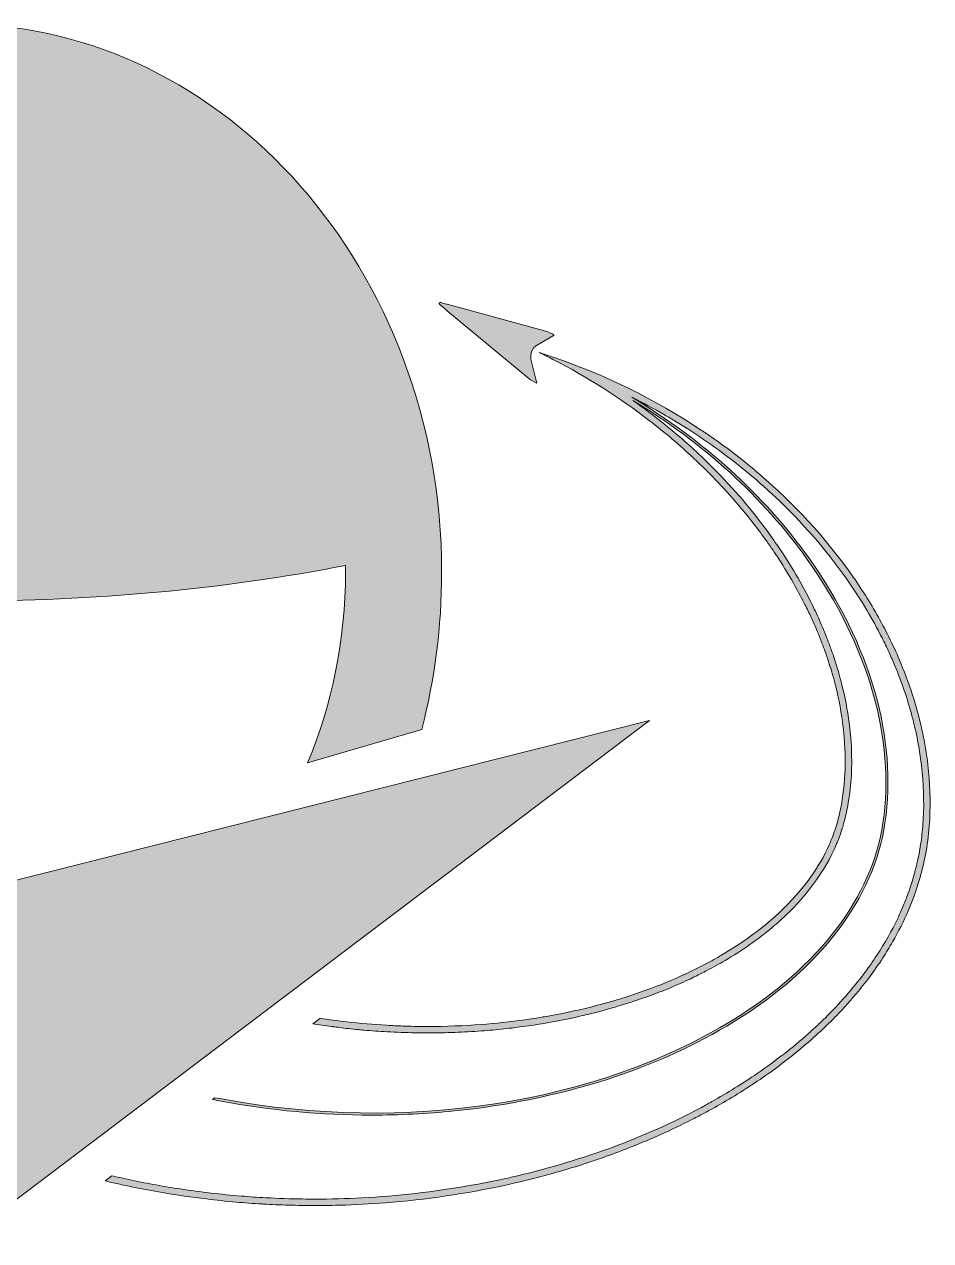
# Model space of a CAD drawing. Header units: millimetres. Extents: x 128 to 169, y -106.9 to -86.9.
# Drawn here: x 149.21 to 159.06, y -100.15 to -86.92 of the extents above; entities that cross this region are included whole.
import ezdxf

# ---------------------------------------------------------------- set-up
doc = ezdxf.new("R2010")
doc.units = ezdxf.units.MM
doc.header["$MEASUREMENT"] = 0
doc.layers.add('Capa 1', color=7, linetype='Continuous')

msp = doc.modelspace()

# ---------------------------------------------------------------- hatches: boundary and pattern name
at = {"layer": 'Capa 1'}
h = msp.add_hatch(color=255, dxfattribs=at)
h.dxf.hatch_style = 2
edge = h.paths.add_edge_path()
edge.add_spline(control_points=[(148.534, -86.924), (145.69, -86.938), (143.321, -89.599), (143.321, -92.88), (143.321, -93.476), (143.397, -94.05), (143.538, -94.593), (143.538, -94.593), (144.779, -94.953), (144.779, -94.953), (144.514, -94.327), (144.366, -93.623), (144.366, -92.88), (144.366, -92.856), (144.367, -92.831), (144.367, -92.807), (145.659, -93.066), (147.134, -93.196), (148.534, -93.196), (149.934, -93.196), (151.409, -93.066), (152.701, -92.807), (152.701, -92.831), (152.702, -92.856), (152.702, -92.88), (152.702, -93.623), (152.554, -94.327), (152.29, -94.953), (152.29, -94.953), (153.53, -94.593), (153.53, -94.593), (153.671, -94.05), (153.747, -93.476), (153.747, -92.88), (153.747, -89.599), (151.378, -86.938), (148.534, -86.924)], knot_values=[0, 0, 0, 0, 1, 1, 1, 2, 2, 2, 3, 3, 3, 4, 4, 4, 5, 5, 5, 6, 6, 6, 7, 7, 7, 8, 8, 8, 9, 9, 9, 10, 10, 10, 11, 11, 11, 12, 12, 12, 12], degree=3, periodic=1)
h.paths.add_polyline_path([(148.97, -92.207), (148.534, -92.207), (148.098, -92.207), (148.098, -88.121), (148.534, -88.121), (148.97, -88.121)])
h = msp.add_hatch(color=255, dxfattribs=at)
h.dxf.hatch_style = 2
edge = h.paths.add_edge_path()
edge.add_spline(control_points=[(154.782, -90.826), (154.751, -90.813), (154.716, -90.793), (154.694, -90.775), (154.694, -90.775), (153.833, -90.06), (153.833, -90.06), (153.833, -90.06), (153.804, -90.035), (153.804, -90.035), (153.804, -90.035), (153.768, -90.005), (153.768, -90.005), (153.768, -90.005), (153.767, -90.004), (153.767, -90.004), (153.767, -90.004), (153.738, -89.98), (153.738, -89.98), (153.733, -89.976), (153.728, -89.972), (153.725, -89.968), (153.723, -89.966), (153.722, -89.963), (153.721, -89.961), (153.716, -89.953), (153.72, -89.949), (153.732, -89.95), (153.737, -89.95), (153.742, -89.951), (153.748, -89.952), (153.748, -89.952), (153.757, -89.955), (153.757, -89.955), (153.757, -89.955), (153.799, -89.966), (153.799, -89.966), (153.799, -89.966), (153.806, -89.968), (153.806, -89.968), (153.806, -89.968), (154.88, -90.26), (154.88, -90.26), (154.906, -90.268), (154.942, -90.286), (154.971, -90.304), (154.971, -90.304), (154.777, -90.416), (154.777, -90.416), (154.767, -90.421), (154.758, -90.429), (154.751, -90.439), (154.744, -90.446), (154.738, -90.454), (154.733, -90.464), (154.731, -90.467), (154.73, -90.471), (154.728, -90.475), (154.725, -90.48), (154.724, -90.486), (154.722, -90.492), (154.721, -90.493), (154.721, -90.495), (154.72, -90.497), (154.717, -90.508), (154.715, -90.521), (154.715, -90.533), (154.714, -90.548), (154.716, -90.563), (154.719, -90.578), (154.719, -90.578), (154.782, -90.826), (154.782, -90.826)], knot_values=[0, 0, 0, 0, 1, 1, 1, 2, 2, 2, 3, 3, 3, 4, 4, 4, 5, 5, 5, 6, 6, 6, 7, 7, 7, 8, 8, 8, 9, 9, 9, 10, 10, 10, 11, 11, 11, 12, 12, 12, 13, 13, 13, 14, 14, 14, 15, 15, 15, 16, 16, 16, 17, 17, 17, 18, 18, 18, 19, 19, 19, 20, 20, 20, 21, 21, 21, 22, 22, 22, 23, 23, 23, 24, 24, 24, 24], degree=3, periodic=1)
h = msp.add_hatch(color=255, dxfattribs=at)
h.dxf.hatch_style = 2
edge = h.paths.add_edge_path()
edge.add_spline(control_points=[(159.031, -94.976), (159.017, -94.855), (158.997, -94.735), (158.972, -94.618), (158.959, -94.559), (158.945, -94.5), (158.93, -94.443), (158.915, -94.384), (158.899, -94.327), (158.881, -94.271), (158.84, -94.134), (158.791, -94.001), (158.737, -93.871), (158.665, -93.698), (158.583, -93.531), (158.493, -93.37), (158.448, -93.29), (158.401, -93.211), (158.352, -93.133), (158.303, -93.056), (158.253, -92.98), (158.2, -92.906), (157.911, -92.497), (157.573, -92.133), (157.202, -91.816), (157.033, -91.671), (156.858, -91.536), (156.677, -91.41), (156.641, -91.385), (156.605, -91.36), (156.568, -91.336), (156.064, -91), (155.52, -90.735), (154.958, -90.543), (154.958, -90.543), (154.957, -90.543), (154.957, -90.543), (154.908, -90.526), (154.858, -90.509), (154.809, -90.494), (154.858, -90.518), (154.907, -90.542), (154.955, -90.567), (154.956, -90.567), (154.956, -90.568), (154.957, -90.568), (155.328, -90.759), (155.68, -90.983), (156.006, -91.234), (156.174, -91.363), (156.335, -91.5), (156.489, -91.644), (156.581, -91.73), (156.67, -91.819), (156.756, -91.91), (156.843, -92.001), (156.926, -92.095), (157.006, -92.191), (157.039, -92.231), (157.072, -92.271), (157.104, -92.312), (157.104, -92.312), (157.104, -92.312), (157.104, -92.312), (157.201, -92.434), (157.292, -92.56), (157.378, -92.688), (157.446, -92.791), (157.511, -92.896), (157.571, -93.002), (157.611, -93.073), (157.65, -93.145), (157.687, -93.217), (157.71, -93.264), (157.733, -93.31), (157.755, -93.357), (157.765, -93.379), (157.775, -93.401), (157.785, -93.423), (157.799, -93.454), (157.812, -93.485), (157.825, -93.516), (157.833, -93.536), (157.842, -93.555), (157.849, -93.575), (157.851, -93.581), (157.854, -93.587), (157.856, -93.592), (157.859, -93.599), (157.862, -93.606), (157.865, -93.614), (157.873, -93.634), (157.88, -93.655), (157.888, -93.676), (157.901, -93.707), (157.912, -93.74), (157.924, -93.772), (157.936, -93.808), (157.948, -93.844), (157.96, -93.88), (157.961, -93.884), (157.962, -93.888), (157.963, -93.892), (157.974, -93.924), (157.984, -93.956), (157.992, -93.987), (157.994, -93.991), (157.995, -93.995), (157.996, -93.999), (158.006, -94.037), (158.017, -94.075), (158.027, -94.112), (158.103, -94.417), (158.141, -94.725), (158.131, -95.023), (158.127, -95.171), (158.11, -95.318), (158.081, -95.459), (158.073, -95.495), (158.066, -95.529), (158.057, -95.562), (158.05, -95.594), (158.041, -95.626), (158.03, -95.658), (158.03, -95.658), (158.019, -95.691), (158.019, -95.691), (158.019, -95.691), (158.014, -95.706), (158.014, -95.706), (158.014, -95.706), (157.997, -95.753), (157.997, -95.753), (157.985, -95.784), (157.971, -95.815), (157.958, -95.846), (157.85, -96.092), (157.684, -96.317), (157.484, -96.517), (157.434, -96.567), (157.381, -96.616), (157.327, -96.663), (157.246, -96.733), (157.16, -96.8), (157.071, -96.864), (156.981, -96.927), (156.888, -96.987), (156.792, -97.043), (156.784, -97.048), (156.776, -97.053), (156.768, -97.057), (156.711, -97.09), (156.654, -97.122), (156.597, -97.152), (156.53, -97.187), (156.463, -97.22), (156.394, -97.252), (156.258, -97.315), (156.118, -97.372), (155.975, -97.424), (155.948, -97.434), (155.921, -97.444), (155.894, -97.453), (155.813, -97.482), (155.731, -97.508), (155.649, -97.533), (155.595, -97.548), (155.542, -97.563), (155.488, -97.578), (155.327, -97.622), (155.164, -97.659), (154.999, -97.691), (154.948, -97.701), (154.896, -97.71), (154.845, -97.718), (154.781, -97.73), (154.716, -97.74), (154.651, -97.748), (154.493, -97.771), (154.334, -97.788), (154.175, -97.8), (153.982, -97.814), (153.79, -97.821), (153.598, -97.821), (153.55, -97.821), (153.502, -97.821), (153.454, -97.82), (153.454, -97.82), (153.446, -97.82), (153.446, -97.82), (153.406, -97.819), (153.365, -97.818), (153.324, -97.816), (153.267, -97.814), (153.209, -97.812), (153.151, -97.808), (153.005, -97.8), (152.86, -97.788), (152.715, -97.771), (152.618, -97.76), (152.521, -97.747), (152.424, -97.732), (152.424, -97.732), (152.423, -97.733), (152.423, -97.733), (152.423, -97.733), (152.346, -97.791), (152.346, -97.791), (152.378, -97.797), (152.41, -97.802), (152.443, -97.806), (152.48, -97.812), (152.517, -97.817), (152.554, -97.822), (152.558, -97.823), (152.562, -97.823), (152.566, -97.824), (152.589, -97.827), (152.612, -97.829), (152.634, -97.832), (152.702, -97.841), (152.77, -97.848), (152.838, -97.855), (152.859, -97.857), (152.88, -97.859), (152.901, -97.861), (152.985, -97.868), (153.069, -97.874), (153.153, -97.879), (153.255, -97.885), (153.356, -97.888), (153.458, -97.89), (153.504, -97.891), (153.551, -97.892), (153.598, -97.892), (153.646, -97.892), (153.695, -97.891), (153.744, -97.89), (153.841, -97.888), (153.938, -97.885), (154.035, -97.879), (154.083, -97.877), (154.132, -97.874), (154.18, -97.87), (154.221, -97.867), (154.261, -97.864), (154.302, -97.86), (154.382, -97.852), (154.462, -97.844), (154.542, -97.834), (154.621, -97.824), (154.7, -97.813), (154.778, -97.801), (154.934, -97.776), (155.088, -97.747), (155.238, -97.713), (155.271, -97.705), (155.304, -97.698), (155.336, -97.69), (155.564, -97.634), (155.785, -97.568), (155.998, -97.49), (156.072, -97.464), (156.144, -97.436), (156.216, -97.407), (156.216, -97.407), (156.216, -97.407), (156.216, -97.407), (156.287, -97.377), (156.358, -97.346), (156.427, -97.314), (156.427, -97.314), (156.427, -97.314), (156.427, -97.314), (156.453, -97.302), (156.479, -97.29), (156.504, -97.277), (156.547, -97.256), (156.589, -97.235), (156.63, -97.213), (156.664, -97.195), (156.697, -97.178), (156.73, -97.159), (156.73, -97.159), (156.731, -97.159), (156.731, -97.159), (156.763, -97.141), (156.796, -97.122), (156.828, -97.104), (156.921, -97.048), (157.011, -96.991), (157.096, -96.931), (157.181, -96.871), (157.262, -96.81), (157.338, -96.746), (157.338, -96.746), (157.338, -96.746), (157.338, -96.746), (157.365, -96.722), (157.393, -96.699), (157.419, -96.675), (157.459, -96.64), (157.497, -96.603), (157.534, -96.567), (157.752, -96.348), (157.917, -96.114), (158.023, -95.874), (158.023, -95.874), (158.032, -95.852), (158.032, -95.852), (158.037, -95.84), (158.042, -95.828), (158.048, -95.816), (158.048, -95.815), (158.048, -95.815), (158.048, -95.815), (158.053, -95.803), (158.058, -95.791), (158.062, -95.778), (158.062, -95.778), (158.062, -95.778), (158.062, -95.778), (158.062, -95.778), (158.08, -95.731), (158.08, -95.731), (158.08, -95.731), (158.08, -95.729), (158.08, -95.729), (158.08, -95.729), (158.081, -95.727), (158.081, -95.727), (158.081, -95.727), (158.096, -95.68), (158.096, -95.68), (158.096, -95.68), (158.096, -95.68), (158.096, -95.68), (158.097, -95.678), (158.098, -95.675), (158.099, -95.673), (158.102, -95.662), (158.105, -95.652), (158.109, -95.642), (158.109, -95.638), (158.11, -95.635), (158.111, -95.631), (158.114, -95.622), (158.116, -95.614), (158.118, -95.606), (158.121, -95.598), (158.123, -95.589), (158.125, -95.581), (158.127, -95.573), (158.129, -95.566), (158.131, -95.559), (158.134, -95.546), (158.137, -95.533), (158.139, -95.52), (158.144, -95.504), (158.147, -95.488), (158.15, -95.473), (158.179, -95.328), (158.197, -95.177), (158.202, -95.025), (158.203, -94.995), (158.203, -94.964), (158.203, -94.933), (158.204, -94.664), (158.167, -94.383), (158.094, -94.095), (158.085, -94.057), (158.074, -94.019), (158.064, -93.981), (158.057, -93.956), (158.049, -93.931), (158.041, -93.906), (158.04, -93.903), (158.039, -93.899), (158.038, -93.896), (158.034, -93.88), (158.028, -93.864), (158.023, -93.848), (158.016, -93.825), (158.008, -93.802), (158, -93.778), (157.985, -93.736), (157.97, -93.695), (157.955, -93.653), (157.947, -93.632), (157.939, -93.612), (157.931, -93.59), (157.928, -93.582), (157.925, -93.574), (157.921, -93.565), (157.92, -93.563), (157.92, -93.562), (157.919, -93.561), (157.908, -93.531), (157.895, -93.502), (157.882, -93.472), (157.869, -93.441), (157.856, -93.41), (157.841, -93.378), (157.827, -93.347), (157.812, -93.315), (157.797, -93.282), (157.781, -93.251), (157.766, -93.218), (157.749, -93.186), (157.641, -92.971), (157.515, -92.761), (157.373, -92.557), (157.327, -92.489), (157.278, -92.422), (157.227, -92.355), (157.152, -92.256), (157.071, -92.157), (156.987, -92.06), (156.944, -92.01), (156.9, -91.961), (156.853, -91.912), (156.753, -91.803), (156.648, -91.697), (156.537, -91.593), (156.404, -91.469), (156.266, -91.35), (156.123, -91.236), (156.026, -91.159), (155.927, -91.085), (155.825, -91.013), (156.585, -91.471), (157.239, -92.065), (157.72, -92.743), (158.385, -93.678), (158.676, -94.695), (158.543, -95.606), (158.424, -96.414), (157.845, -97.174), (156.915, -97.748), (155.422, -98.669), (153.344, -98.977), (151.376, -98.613), (151.345, -98.608), (151.314, -98.602), (151.283, -98.596), (151.283, -98.596), (151.258, -98.615), (151.258, -98.615), (151.289, -98.622), (151.32, -98.627), (151.351, -98.633), (151.889, -98.734), (152.438, -98.785), (152.987, -98.785), (153.287, -98.785), (153.586, -98.77), (153.883, -98.74), (155.036, -98.621), (156.088, -98.285), (156.927, -97.768), (157.864, -97.191), (158.446, -96.424), (158.565, -95.609), (158.701, -94.692), (158.407, -93.67), (157.74, -92.73), (157.25, -92.042), (156.585, -91.441), (155.813, -90.978), (155.934, -91.039), (156.053, -91.103), (156.17, -91.171), (156.21, -91.194), (156.25, -91.218), (156.289, -91.242), (156.408, -91.314), (156.523, -91.389), (156.637, -91.468), (156.868, -91.629), (157.085, -91.801), (157.286, -91.984), (157.315, -92.01), (157.344, -92.036), (157.372, -92.063), (157.662, -92.336), (157.92, -92.631), (158.143, -92.947), (158.223, -93.061), (158.299, -93.177), (158.369, -93.296), (158.427, -93.395), (158.482, -93.494), (158.533, -93.595), (158.559, -93.648), (158.585, -93.7), (158.609, -93.754), (158.631, -93.802), (158.652, -93.85), (158.672, -93.898), (158.747, -94.078), (158.809, -94.26), (158.857, -94.442), (158.869, -94.487), (158.881, -94.532), (158.891, -94.577), (158.896, -94.6), (158.901, -94.623), (158.906, -94.646), (158.916, -94.691), (158.924, -94.736), (158.932, -94.781), (158.944, -94.849), (158.954, -94.917), (158.962, -94.984), (158.984, -95.179), (158.991, -95.375), (158.981, -95.566), (158.979, -95.592), (158.977, -95.619), (158.975, -95.644), (158.969, -95.725), (158.96, -95.798), (158.948, -95.866), (158.948, -95.866), (158.948, -95.866), (158.948, -95.866), (158.948, -95.866), (158.935, -95.943), (158.935, -95.943), (158.935, -95.943), (158.919, -96.019), (158.919, -96.019), (158.911, -96.058), (158.901, -96.096), (158.89, -96.136), (158.89, -96.136), (158.888, -96.147), (158.888, -96.147), (158.888, -96.147), (158.882, -96.167), (158.882, -96.167), (158.863, -96.236), (158.841, -96.305), (158.817, -96.373), (158.817, -96.373), (158.816, -96.373), (158.816, -96.373), (158.8, -96.419), (158.782, -96.464), (158.763, -96.51), (158.763, -96.51), (158.763, -96.51), (158.763, -96.51), (158.744, -96.555), (158.724, -96.6), (158.703, -96.645), (158.703, -96.645), (158.703, -96.645), (158.703, -96.646), (158.638, -96.781), (158.563, -96.915), (158.476, -97.047), (158.433, -97.113), (158.388, -97.179), (158.339, -97.244), (158.214, -97.41), (158.072, -97.572), (157.914, -97.729), (157.879, -97.763), (157.843, -97.798), (157.806, -97.832), (157.769, -97.865), (157.732, -97.899), (157.694, -97.933), (157.655, -97.966), (157.616, -97.999), (157.577, -98.032), (157.557, -98.049), (157.536, -98.064), (157.516, -98.081), (157.407, -98.168), (157.293, -98.252), (157.175, -98.333), (157.096, -98.387), (157.016, -98.439), (156.934, -98.49), (156.934, -98.49), (156.934, -98.49), (156.934, -98.49), (156.852, -98.541), (156.769, -98.591), (156.684, -98.638), (156.641, -98.662), (156.598, -98.686), (156.555, -98.709), (155.959, -99.027), (155.292, -99.273), (154.573, -99.444), (154.525, -99.456), (154.477, -99.467), (154.428, -99.477), (154.334, -99.498), (154.238, -99.517), (154.142, -99.535), (154.111, -99.541), (154.079, -99.546), (154.047, -99.552), (153.661, -99.62), (153.269, -99.664), (152.876, -99.685), (152.707, -99.694), (152.538, -99.698), (152.369, -99.698), (152.325, -99.698), (152.281, -99.697), (152.236, -99.697), (152.103, -99.695), (151.969, -99.69), (151.836, -99.683), (151.747, -99.679), (151.659, -99.673), (151.57, -99.665), (151.348, -99.647), (151.127, -99.621), (150.907, -99.588), (150.863, -99.581), (150.819, -99.574), (150.775, -99.567), (150.731, -99.56), (150.687, -99.552), (150.644, -99.544), (150.6, -99.536), (150.556, -99.528), (150.512, -99.52), (150.425, -99.503), (150.338, -99.484), (150.251, -99.465), (150.221, -99.459), (150.191, -99.452), (150.161, -99.445), (150.161, -99.445), (150.089, -99.5), (150.089, -99.5), (150.136, -99.511), (150.184, -99.522), (150.23, -99.533), (150.284, -99.544), (150.337, -99.556), (150.39, -99.567), (150.496, -99.589), (150.603, -99.609), (150.71, -99.627), (150.87, -99.654), (151.03, -99.678), (151.191, -99.697), (151.298, -99.71), (151.405, -99.721), (151.513, -99.731), (151.605, -99.739), (151.698, -99.746), (151.791, -99.751), (151.797, -99.751), (151.804, -99.752), (151.81, -99.752), (151.854, -99.755), (151.898, -99.757), (151.941, -99.759), (151.989, -99.761), (152.037, -99.763), (152.084, -99.764), (152.132, -99.765), (152.179, -99.766), (152.227, -99.767), (152.274, -99.768), (152.322, -99.768), (152.369, -99.768), (152.455, -99.768), (152.54, -99.767), (152.626, -99.765), (152.631, -99.765), (152.636, -99.764), (152.641, -99.764), (152.806, -99.76), (152.971, -99.751), (153.135, -99.738), (153.576, -99.704), (154.013, -99.639), (154.443, -99.546), (154.536, -99.525), (154.628, -99.504), (154.721, -99.48), (154.905, -99.434), (155.088, -99.382), (155.269, -99.324), (155.314, -99.309), (155.36, -99.294), (155.405, -99.279), (155.495, -99.248), (155.585, -99.217), (155.674, -99.183), (155.718, -99.166), (155.762, -99.149), (155.807, -99.131), (156.029, -99.043), (156.247, -98.946), (156.46, -98.837), (156.504, -98.815), (156.546, -98.793), (156.588, -98.77), (156.758, -98.681), (156.924, -98.583), (157.086, -98.477), (157.168, -98.424), (157.248, -98.369), (157.327, -98.313), (157.406, -98.255), (157.483, -98.196), (157.56, -98.136), (157.713, -98.013), (157.861, -97.882), (158.001, -97.741), (158.053, -97.688), (158.105, -97.634), (158.155, -97.578), (158.155, -97.578), (158.155, -97.578), (158.155, -97.578), (158.189, -97.541), (158.221, -97.503), (158.254, -97.464), (158.302, -97.407), (158.349, -97.347), (158.395, -97.286), (158.446, -97.217), (158.496, -97.147), (158.543, -97.074), (158.579, -97.018), (158.614, -96.961), (158.647, -96.902), (158.712, -96.79), (158.77, -96.675), (158.821, -96.555), (158.841, -96.507), (158.86, -96.459), (158.878, -96.41), (158.894, -96.367), (158.908, -96.323), (158.922, -96.279), (158.932, -96.248), (158.941, -96.217), (158.95, -96.186), (158.953, -96.173), (158.957, -96.16), (158.96, -96.148), (158.967, -96.122), (158.974, -96.097), (158.98, -96.071), (158.983, -96.058), (158.985, -96.046), (158.988, -96.033), (158.988, -96.033), (159.005, -95.956), (159.005, -95.956), (159.005, -95.956), (159.018, -95.878), (159.018, -95.878), (159.036, -95.774), (159.045, -95.668), (159.051, -95.569), (159.061, -95.369), (159.054, -95.171), (159.031, -94.976)], knot_values=[0, 0, 0, 0, 1, 1, 1, 2, 2, 2, 3, 3, 3, 4, 4, 4, 5, 5, 5, 6, 6, 6, 7, 7, 7, 8, 8, 8, 9, 9, 9, 10, 10, 10, 11, 11, 11, 12, 12, 12, 13, 13, 13, 14, 14, 14, 15, 15, 15, 16, 16, 16, 17, 17, 17, 18, 18, 18, 19, 19, 19, 20, 20, 20, 21, 21, 21, 22, 22, 22, 23, 23, 23, 24, 24, 24, 25, 25, 25, 26, 26, 26, 27, 27, 27, 28, 28, 28, 29, 29, 29, 30, 30, 30, 31, 31, 31, 32, 32, 32, 33, 33, 33, 34, 34, 34, 35, 35, 35, 36, 36, 36, 37, 37, 37, 38, 38, 38, 39, 39, 39, 40, 40, 40, 41, 41, 41, 42, 42, 42, 43, 43, 43, 44, 44, 44, 45, 45, 45, 46, 46, 46, 47, 47, 47, 48, 48, 48, 49, 49, 49, 50, 50, 50, 51, 51, 51, 52, 52, 52, 53, 53, 53, 54, 54, 54, 55, 55, 55, 56, 56, 56, 57, 57, 57, 58, 58, 58, 59, 59, 59, 60, 60, 60, 61, 61, 61, 62, 62, 62, 63, 63, 63, 64, 64, 64, 65, 65, 65, 66, 66, 66, 67, 67, 67, 68, 68, 68, 69, 69, 69, 70, 70, 70, 71, 71, 71, 72, 72, 72, 73, 73, 73, 74, 74, 74, 75, 75, 75, 76, 76, 76, 77, 77, 77, 78, 78, 78, 79, 79, 79, 80, 80, 80, 81, 81, 81, 82, 82, 82, 83, 83, 83, 84, 84, 84, 85, 85, 85, 86, 86, 86, 87, 87, 87, 88, 88, 88, 89, 89, 89, 90, 90, 90, 91, 91, 91, 92, 92, 92, 93, 93, 93, 94, 94, 94, 95, 95, 95, 96, 96, 96, 97, 97, 97, 98, 98, 98, 99, 99, 99, 100, 100, 100, 101, 101, 101, 102, 102, 102, 103, 103, 103, 104, 104, 104, 105, 105, 105, 106, 106, 106, 107, 107, 107, 108, 108, 108, 109, 109, 109, 110, 110, 110, 111, 111, 111, 112, 112, 112, 113, 113, 113, 114, 114, 114, 115, 115, 115, 116, 116, 116, 117, 117, 117, 118, 118, 118, 119, 119, 119, 120, 120, 120, 121, 121, 121, 122, 122, 122, 123, 123, 123, 124, 124, 124, 125, 125, 125, 126, 126, 126, 127, 127, 127, 128, 128, 128, 129, 129, 129, 130, 130, 130, 131, 131, 131, 132, 132, 132, 133, 133, 133, 134, 134, 134, 135, 135, 135, 136, 136, 136, 137, 137, 137, 138, 138, 138, 139, 139, 139, 140, 140, 140, 141, 141, 141, 142, 142, 142, 143, 143, 143, 144, 144, 144, 145, 145, 145, 146, 146, 146, 147, 147, 147, 148, 148, 148, 149, 149, 149, 150, 150, 150, 151, 151, 151, 152, 152, 152, 153, 153, 153, 154, 154, 154, 155, 155, 155, 156, 156, 156, 157, 157, 157, 158, 158, 158, 159, 159, 159, 160, 160, 160, 161, 161, 161, 162, 162, 162, 163, 163, 163, 164, 164, 164, 165, 165, 165, 166, 166, 166, 167, 167, 167, 168, 168, 168, 169, 169, 169, 170, 170, 170, 171, 171, 171, 172, 172, 172, 173, 173, 173, 174, 174, 174, 175, 175, 175, 176, 176, 176, 177, 177, 177, 178, 178, 178, 179, 179, 179, 180, 180, 180, 181, 181, 181, 182, 182, 182, 183, 183, 183, 184, 184, 184, 185, 185, 185, 186, 186, 186, 187, 187, 187, 188, 188, 188, 189, 189, 189, 190, 190, 190, 191, 191, 191, 192, 192, 192, 193, 193, 193, 194, 194, 194, 195, 195, 195, 196, 196, 196, 197, 197, 197, 198, 198, 198, 199, 199, 199, 200, 200, 200, 201, 201, 201, 202, 202, 202, 203, 203, 203, 204, 204, 204, 205, 205, 205, 206, 206, 206, 207, 207, 207, 208, 208, 208, 209, 209, 209, 210, 210, 210, 211, 211, 211, 212, 212, 212, 213, 213, 213, 214, 214, 214, 215, 215, 215, 216, 216, 216, 217, 217, 217, 218, 218, 218, 219, 219, 219, 220, 220, 220, 221, 221, 221, 222, 222, 222, 223, 223, 223, 224, 224, 224, 225, 225, 225, 226, 226, 226, 227, 227, 227, 228, 228, 228, 229, 229, 229, 230, 230, 230, 231, 231, 231, 232, 232, 232, 233, 233, 233, 234, 234, 234, 235, 235, 235, 236, 236, 236, 237, 237, 237, 238, 238, 238, 239, 239, 239, 240, 240, 240, 241, 241, 241, 242, 242, 242, 243, 243, 243, 244, 244, 244, 245, 245, 245, 246, 246, 246, 247, 247, 247, 248, 248, 248, 249, 249, 249, 250, 250, 250, 251, 251, 251, 252, 252, 252, 253, 253, 253, 254, 254, 254, 255, 255, 255, 256, 256, 256, 257, 257, 257, 257], degree=3, periodic=1)
msp.add_hatch(color=255, dxfattribs=at).paths.add_polyline_path([(156.005, -94.495), (148.534, -100.15), (141.063, -94.495), (148.534, -96.38)])

# ---------------------------------------------------------------- linework, layer by layer
at = {"layer": 'Capa 1', "lineweight": 0}
msp.add_lwpolyline([(156.005, -94.495), (148.534, -100.15), (141.063, -94.495), (148.534, -96.38), (156.005, -94.495)], dxfattribs=at)
for points, knots in [([(148.534, -86.924), (145.69, -86.938), (143.321, -89.599), (143.321, -92.88), (143.321, -93.476), (143.397, -94.05), (143.538, -94.593), (143.538, -94.593), (144.779, -94.953), (144.779, -94.953), (144.514, -94.327), (144.366, -93.623), (144.366, -92.88), (144.366, -92.856), (144.367, -92.831), (144.367, -92.807), (145.659, -93.066), (147.134, -93.196), (148.534, -93.196), (149.934, -93.196), (151.409, -93.066), (152.701, -92.807), (152.701, -92.831), (152.702, -92.856), (152.702, -92.88), (152.702, -93.623), (152.554, -94.327), (152.29, -94.953), (152.29, -94.953), (153.53, -94.593), (153.53, -94.593), (153.671, -94.05), (153.747, -93.476), (153.747, -92.88), (153.747, -89.599), (151.378, -86.938), (148.534, -86.924)], [0, 0, 0, 0, 1, 1, 1, 2, 2, 2, 3, 3, 3, 4, 4, 4, 5, 5, 5, 6, 6, 6, 7, 7, 7, 8, 8, 8, 9, 9, 9, 10, 10, 10, 11, 11, 11, 12, 12, 12, 12]), ([(154.782, -90.826), (154.751, -90.813), (154.716, -90.793), (154.694, -90.775), (154.694, -90.775), (153.833, -90.06), (153.833, -90.06), (153.833, -90.06), (153.804, -90.035), (153.804, -90.035), (153.804, -90.035), (153.768, -90.005), (153.768, -90.005), (153.768, -90.005), (153.767, -90.004), (153.767, -90.004), (153.767, -90.004), (153.738, -89.98), (153.738, -89.98), (153.733, -89.976), (153.728, -89.972), (153.725, -89.968), (153.723, -89.966), (153.722, -89.963), (153.721, -89.961), (153.716, -89.953), (153.72, -89.949), (153.732, -89.95), (153.737, -89.95), (153.742, -89.951), (153.748, -89.952), (153.748, -89.952), (153.757, -89.955), (153.757, -89.955), (153.757, -89.955), (153.799, -89.966), (153.799, -89.966), (153.799, -89.966), (153.806, -89.968), (153.806, -89.968), (153.806, -89.968), (154.88, -90.26), (154.88, -90.26), (154.906, -90.268), (154.942, -90.286), (154.971, -90.304), (154.971, -90.304), (154.777, -90.416), (154.777, -90.416), (154.767, -90.421), (154.758, -90.429), (154.751, -90.439), (154.744, -90.446), (154.738, -90.454), (154.733, -90.464), (154.731, -90.467), (154.73, -90.471), (154.728, -90.475), (154.725, -90.48), (154.724, -90.486), (154.722, -90.492), (154.721, -90.493), (154.721, -90.495), (154.72, -90.497), (154.717, -90.508), (154.715, -90.521), (154.715, -90.533), (154.714, -90.548), (154.716, -90.563), (154.719, -90.578), (154.719, -90.578), (154.782, -90.826), (154.782, -90.826)], [0, 0, 0, 0, 1, 1, 1, 2, 2, 2, 3, 3, 3, 4, 4, 4, 5, 5, 5, 6, 6, 6, 7, 7, 7, 8, 8, 8, 9, 9, 9, 10, 10, 10, 11, 11, 11, 12, 12, 12, 13, 13, 13, 14, 14, 14, 15, 15, 15, 16, 16, 16, 17, 17, 17, 18, 18, 18, 19, 19, 19, 20, 20, 20, 21, 21, 21, 22, 22, 22, 23, 23, 23, 24, 24, 24, 24]), ([(159.031, -94.976), (159.017, -94.855), (158.997, -94.735), (158.972, -94.618), (158.959, -94.559), (158.945, -94.5), (158.93, -94.443), (158.915, -94.384), (158.899, -94.327), (158.881, -94.271), (158.84, -94.134), (158.791, -94.001), (158.737, -93.871), (158.665, -93.698), (158.583, -93.531), (158.493, -93.37), (158.448, -93.29), (158.401, -93.211), (158.352, -93.133), (158.303, -93.056), (158.253, -92.98), (158.2, -92.906), (157.911, -92.497), (157.573, -92.133), (157.202, -91.816), (157.033, -91.671), (156.858, -91.536), (156.677, -91.41), (156.641, -91.385), (156.605, -91.36), (156.568, -91.336), (156.064, -91), (155.52, -90.735), (154.958, -90.543), (154.958, -90.543), (154.957, -90.543), (154.957, -90.543), (154.908, -90.526), (154.858, -90.509), (154.809, -90.494), (154.858, -90.518), (154.907, -90.542), (154.955, -90.567), (154.956, -90.567), (154.956, -90.568), (154.957, -90.568), (155.328, -90.759), (155.68, -90.983), (156.006, -91.234), (156.174, -91.363), (156.335, -91.5), (156.489, -91.644), (156.581, -91.73), (156.67, -91.819), (156.756, -91.91), (156.843, -92.001), (156.926, -92.095), (157.006, -92.191), (157.039, -92.231), (157.072, -92.271), (157.104, -92.312), (157.104, -92.312), (157.104, -92.312), (157.104, -92.312), (157.201, -92.434), (157.292, -92.56), (157.378, -92.688), (157.446, -92.791), (157.511, -92.896), (157.571, -93.002), (157.611, -93.073), (157.65, -93.145), (157.687, -93.217), (157.71, -93.264), (157.733, -93.31), (157.755, -93.357), (157.765, -93.379), (157.775, -93.401), (157.785, -93.423), (157.799, -93.454), (157.812, -93.485), (157.825, -93.516), (157.833, -93.536), (157.842, -93.555), (157.849, -93.575), (157.851, -93.581), (157.854, -93.587), (157.856, -93.592), (157.859, -93.599), (157.862, -93.606), (157.865, -93.614), (157.873, -93.634), (157.88, -93.655), (157.888, -93.676), (157.901, -93.707), (157.912, -93.74), (157.924, -93.772), (157.936, -93.808), (157.948, -93.844), (157.96, -93.88), (157.961, -93.884), (157.962, -93.888), (157.963, -93.892), (157.974, -93.924), (157.984, -93.956), (157.992, -93.987), (157.994, -93.991), (157.995, -93.995), (157.996, -93.999), (158.006, -94.037), (158.017, -94.075), (158.027, -94.112), (158.103, -94.417), (158.141, -94.725), (158.131, -95.023), (158.127, -95.171), (158.11, -95.318), (158.081, -95.459), (158.073, -95.495), (158.066, -95.529), (158.057, -95.562), (158.05, -95.594), (158.041, -95.626), (158.03, -95.658), (158.03, -95.658), (158.019, -95.691), (158.019, -95.691), (158.019, -95.691), (158.014, -95.706), (158.014, -95.706), (158.014, -95.706), (157.997, -95.753), (157.997, -95.753), (157.985, -95.784), (157.971, -95.815), (157.958, -95.846), (157.85, -96.092), (157.684, -96.317), (157.484, -96.517), (157.434, -96.567), (157.381, -96.616), (157.327, -96.663), (157.246, -96.733), (157.16, -96.8), (157.071, -96.864), (156.981, -96.927), (156.888, -96.987), (156.792, -97.043), (156.784, -97.048), (156.776, -97.053), (156.768, -97.057), (156.711, -97.09), (156.654, -97.122), (156.597, -97.152), (156.53, -97.187), (156.463, -97.22), (156.394, -97.252), (156.258, -97.315), (156.118, -97.372), (155.975, -97.424), (155.948, -97.434), (155.921, -97.444), (155.894, -97.453), (155.813, -97.482), (155.731, -97.508), (155.649, -97.533), (155.595, -97.548), (155.542, -97.563), (155.488, -97.578), (155.327, -97.622), (155.164, -97.659), (154.999, -97.691), (154.948, -97.701), (154.896, -97.71), (154.845, -97.718), (154.781, -97.73), (154.716, -97.74), (154.651, -97.748), (154.493, -97.771), (154.334, -97.788), (154.175, -97.8), (153.982, -97.814), (153.79, -97.821), (153.598, -97.821), (153.55, -97.821), (153.502, -97.821), (153.454, -97.82), (153.454, -97.82), (153.446, -97.82), (153.446, -97.82), (153.406, -97.819), (153.365, -97.818), (153.324, -97.816), (153.267, -97.814), (153.209, -97.812), (153.151, -97.808), (153.005, -97.8), (152.86, -97.788), (152.715, -97.771), (152.618, -97.76), (152.521, -97.747), (152.424, -97.732), (152.424, -97.732), (152.423, -97.733), (152.423, -97.733), (152.423, -97.733), (152.346, -97.791), (152.346, -97.791), (152.378, -97.797), (152.41, -97.802), (152.443, -97.806), (152.48, -97.812), (152.517, -97.817), (152.554, -97.822), (152.558, -97.823), (152.562, -97.823), (152.566, -97.824), (152.589, -97.827), (152.612, -97.829), (152.634, -97.832), (152.702, -97.841), (152.77, -97.848), (152.838, -97.855), (152.859, -97.857), (152.88, -97.859), (152.901, -97.861), (152.985, -97.868), (153.069, -97.874), (153.153, -97.879), (153.255, -97.885), (153.356, -97.888), (153.458, -97.89), (153.504, -97.891), (153.551, -97.892), (153.598, -97.892), (153.646, -97.892), (153.695, -97.891), (153.744, -97.89), (153.841, -97.888), (153.938, -97.885), (154.035, -97.879), (154.083, -97.877), (154.132, -97.874), (154.18, -97.87), (154.221, -97.867), (154.261, -97.864), (154.302, -97.86), (154.382, -97.852), (154.462, -97.844), (154.542, -97.834), (154.621, -97.824), (154.7, -97.813), (154.778, -97.801), (154.934, -97.776), (155.088, -97.747), (155.238, -97.713), (155.271, -97.705), (155.304, -97.698), (155.336, -97.69), (155.564, -97.634), (155.785, -97.568), (155.998, -97.49), (156.072, -97.464), (156.144, -97.436), (156.216, -97.407), (156.216, -97.407), (156.216, -97.407), (156.216, -97.407), (156.287, -97.377), (156.358, -97.346), (156.427, -97.314), (156.427, -97.314), (156.427, -97.314), (156.427, -97.314), (156.453, -97.302), (156.479, -97.29), (156.504, -97.277), (156.547, -97.256), (156.589, -97.235), (156.63, -97.213), (156.664, -97.195), (156.697, -97.178), (156.73, -97.159), (156.73, -97.159), (156.731, -97.159), (156.731, -97.159), (156.763, -97.141), (156.796, -97.122), (156.828, -97.104), (156.921, -97.048), (157.011, -96.991), (157.096, -96.931), (157.181, -96.871), (157.262, -96.81), (157.338, -96.746), (157.338, -96.746), (157.338, -96.746), (157.338, -96.746), (157.365, -96.722), (157.393, -96.699), (157.419, -96.675), (157.459, -96.64), (157.497, -96.603), (157.534, -96.567), (157.752, -96.348), (157.917, -96.114), (158.023, -95.874), (158.023, -95.874), (158.032, -95.852), (158.032, -95.852), (158.037, -95.84), (158.042, -95.828), (158.048, -95.816), (158.048, -95.815), (158.048, -95.815), (158.048, -95.815), (158.053, -95.803), (158.058, -95.791), (158.062, -95.778), (158.062, -95.778), (158.062, -95.778), (158.062, -95.778), (158.062, -95.778), (158.08, -95.731), (158.08, -95.731), (158.08, -95.731), (158.08, -95.729), (158.08, -95.729), (158.08, -95.729), (158.081, -95.727), (158.081, -95.727), (158.081, -95.727), (158.096, -95.68), (158.096, -95.68), (158.096, -95.68), (158.096, -95.68), (158.096, -95.68), (158.097, -95.678), (158.098, -95.675), (158.099, -95.673), (158.102, -95.662), (158.105, -95.652), (158.109, -95.642), (158.109, -95.638), (158.11, -95.635), (158.111, -95.631), (158.114, -95.622), (158.116, -95.614), (158.118, -95.606), (158.121, -95.598), (158.123, -95.589), (158.125, -95.581), (158.127, -95.573), (158.129, -95.566), (158.131, -95.559), (158.134, -95.546), (158.137, -95.533), (158.139, -95.52), (158.144, -95.504), (158.147, -95.488), (158.15, -95.473), (158.179, -95.328), (158.197, -95.177), (158.202, -95.025), (158.203, -94.995), (158.203, -94.964), (158.203, -94.933), (158.204, -94.664), (158.167, -94.383), (158.094, -94.095), (158.085, -94.057), (158.074, -94.019), (158.064, -93.981), (158.057, -93.956), (158.049, -93.931), (158.041, -93.906), (158.04, -93.903), (158.039, -93.899), (158.038, -93.896), (158.034, -93.88), (158.028, -93.864), (158.023, -93.848), (158.016, -93.825), (158.008, -93.802), (158, -93.778), (157.985, -93.736), (157.97, -93.695), (157.955, -93.653), (157.947, -93.632), (157.939, -93.612), (157.931, -93.59), (157.928, -93.582), (157.925, -93.574), (157.921, -93.565), (157.92, -93.563), (157.92, -93.562), (157.919, -93.561), (157.908, -93.531), (157.895, -93.502), (157.882, -93.472), (157.869, -93.441), (157.856, -93.41), (157.841, -93.378), (157.827, -93.347), (157.812, -93.315), (157.797, -93.282), (157.781, -93.251), (157.766, -93.218), (157.749, -93.186), (157.641, -92.971), (157.515, -92.761), (157.373, -92.557), (157.327, -92.489), (157.278, -92.422), (157.227, -92.355), (157.152, -92.256), (157.071, -92.157), (156.987, -92.06), (156.944, -92.01), (156.9, -91.961), (156.853, -91.912), (156.753, -91.803), (156.648, -91.697), (156.537, -91.593), (156.404, -91.469), (156.266, -91.35), (156.123, -91.236), (156.026, -91.159), (155.927, -91.085), (155.825, -91.013), (156.585, -91.471), (157.239, -92.065), (157.72, -92.743), (158.385, -93.678), (158.676, -94.695), (158.543, -95.606), (158.424, -96.414), (157.845, -97.174), (156.915, -97.748), (155.422, -98.669), (153.344, -98.977), (151.376, -98.613), (151.345, -98.608), (151.314, -98.602), (151.283, -98.596), (151.283, -98.596), (151.258, -98.615), (151.258, -98.615), (151.289, -98.622), (151.32, -98.627), (151.351, -98.633), (151.889, -98.734), (152.438, -98.785), (152.987, -98.785), (153.287, -98.785), (153.586, -98.77), (153.883, -98.74), (155.036, -98.621), (156.088, -98.285), (156.927, -97.768), (157.864, -97.191), (158.446, -96.424), (158.565, -95.609), (158.701, -94.692), (158.407, -93.67), (157.74, -92.73), (157.25, -92.042), (156.585, -91.441), (155.813, -90.978), (155.934, -91.039), (156.053, -91.103), (156.17, -91.171), (156.21, -91.194), (156.25, -91.218), (156.289, -91.242), (156.408, -91.314), (156.523, -91.389), (156.637, -91.468), (156.868, -91.629), (157.085, -91.801), (157.286, -91.984), (157.315, -92.01), (157.344, -92.036), (157.372, -92.063), (157.662, -92.336), (157.92, -92.631), (158.143, -92.947), (158.223, -93.061), (158.299, -93.177), (158.369, -93.296), (158.427, -93.395), (158.482, -93.494), (158.533, -93.595), (158.559, -93.648), (158.585, -93.7), (158.609, -93.754), (158.631, -93.802), (158.652, -93.85), (158.672, -93.898), (158.747, -94.078), (158.809, -94.26), (158.857, -94.442), (158.869, -94.487), (158.881, -94.532), (158.891, -94.577), (158.896, -94.6), (158.901, -94.623), (158.906, -94.646), (158.916, -94.691), (158.924, -94.736), (158.932, -94.781), (158.944, -94.849), (158.954, -94.917), (158.962, -94.984), (158.984, -95.179), (158.991, -95.375), (158.981, -95.566), (158.979, -95.592), (158.977, -95.619), (158.975, -95.644), (158.969, -95.725), (158.96, -95.798), (158.948, -95.866), (158.948, -95.866), (158.948, -95.866), (158.948, -95.866), (158.948, -95.866), (158.935, -95.943), (158.935, -95.943), (158.935, -95.943), (158.919, -96.019), (158.919, -96.019), (158.911, -96.058), (158.901, -96.096), (158.89, -96.136), (158.89, -96.136), (158.888, -96.147), (158.888, -96.147), (158.888, -96.147), (158.882, -96.167), (158.882, -96.167), (158.863, -96.236), (158.841, -96.305), (158.817, -96.373), (158.817, -96.373), (158.816, -96.373), (158.816, -96.373), (158.8, -96.419), (158.782, -96.464), (158.763, -96.51), (158.763, -96.51), (158.763, -96.51), (158.763, -96.51), (158.744, -96.555), (158.724, -96.6), (158.703, -96.645), (158.703, -96.645), (158.703, -96.645), (158.703, -96.646), (158.638, -96.781), (158.563, -96.915), (158.476, -97.047), (158.433, -97.113), (158.388, -97.179), (158.339, -97.244), (158.214, -97.41), (158.072, -97.572), (157.914, -97.729), (157.879, -97.763), (157.843, -97.798), (157.806, -97.832), (157.769, -97.865), (157.732, -97.899), (157.694, -97.933), (157.655, -97.966), (157.616, -97.999), (157.577, -98.032), (157.557, -98.049), (157.536, -98.064), (157.516, -98.081), (157.407, -98.168), (157.293, -98.252), (157.175, -98.333), (157.096, -98.387), (157.016, -98.439), (156.934, -98.49), (156.934, -98.49), (156.934, -98.49), (156.934, -98.49), (156.852, -98.541), (156.769, -98.591), (156.684, -98.638), (156.641, -98.662), (156.598, -98.686), (156.555, -98.709), (155.959, -99.027), (155.292, -99.273), (154.573, -99.444), (154.525, -99.456), (154.477, -99.467), (154.428, -99.477), (154.334, -99.498), (154.238, -99.517), (154.142, -99.535), (154.111, -99.541), (154.079, -99.546), (154.047, -99.552), (153.661, -99.62), (153.269, -99.664), (152.876, -99.685), (152.707, -99.694), (152.538, -99.698), (152.369, -99.698), (152.325, -99.698), (152.281, -99.697), (152.236, -99.697), (152.103, -99.695), (151.969, -99.69), (151.836, -99.683), (151.747, -99.679), (151.659, -99.673), (151.57, -99.665), (151.348, -99.647), (151.127, -99.621), (150.907, -99.588), (150.863, -99.581), (150.819, -99.574), (150.775, -99.567), (150.731, -99.56), (150.687, -99.552), (150.644, -99.544), (150.6, -99.536), (150.556, -99.528), (150.512, -99.52), (150.425, -99.503), (150.338, -99.484), (150.251, -99.465), (150.221, -99.459), (150.191, -99.452), (150.161, -99.445), (150.161, -99.445), (150.089, -99.5), (150.089, -99.5), (150.136, -99.511), (150.184, -99.522), (150.23, -99.533), (150.284, -99.544), (150.337, -99.556), (150.39, -99.567), (150.496, -99.589), (150.603, -99.609), (150.71, -99.627), (150.87, -99.654), (151.03, -99.678), (151.191, -99.697), (151.298, -99.71), (151.405, -99.721), (151.513, -99.731), (151.605, -99.739), (151.698, -99.746), (151.791, -99.751), (151.797, -99.751), (151.804, -99.752), (151.81, -99.752), (151.854, -99.755), (151.898, -99.757), (151.941, -99.759), (151.989, -99.761), (152.037, -99.763), (152.084, -99.764), (152.132, -99.765), (152.179, -99.766), (152.227, -99.767), (152.274, -99.768), (152.322, -99.768), (152.369, -99.768), (152.455, -99.768), (152.54, -99.767), (152.626, -99.765), (152.631, -99.765), (152.636, -99.764), (152.641, -99.764), (152.806, -99.76), (152.971, -99.751), (153.135, -99.738), (153.576, -99.704), (154.013, -99.639), (154.443, -99.546), (154.536, -99.525), (154.628, -99.504), (154.721, -99.48), (154.905, -99.434), (155.088, -99.382), (155.269, -99.324), (155.314, -99.309), (155.36, -99.294), (155.405, -99.279), (155.495, -99.248), (155.585, -99.217), (155.674, -99.183), (155.718, -99.166), (155.762, -99.149), (155.807, -99.131), (156.029, -99.043), (156.247, -98.946), (156.46, -98.837), (156.504, -98.815), (156.546, -98.793), (156.588, -98.77), (156.758, -98.681), (156.924, -98.583), (157.086, -98.477), (157.168, -98.424), (157.248, -98.369), (157.327, -98.313), (157.406, -98.255), (157.483, -98.196), (157.56, -98.136), (157.713, -98.013), (157.861, -97.882), (158.001, -97.741), (158.053, -97.688), (158.105, -97.634), (158.155, -97.578), (158.155, -97.578), (158.155, -97.578), (158.155, -97.578), (158.189, -97.541), (158.221, -97.503), (158.254, -97.464), (158.302, -97.407), (158.349, -97.347), (158.395, -97.286), (158.446, -97.217), (158.496, -97.147), (158.543, -97.074), (158.579, -97.018), (158.614, -96.961), (158.647, -96.902), (158.712, -96.79), (158.77, -96.675), (158.821, -96.555), (158.841, -96.507), (158.86, -96.459), (158.878, -96.41), (158.894, -96.367), (158.908, -96.323), (158.922, -96.279), (158.932, -96.248), (158.941, -96.217), (158.95, -96.186), (158.953, -96.173), (158.957, -96.16), (158.96, -96.148), (158.967, -96.122), (158.974, -96.097), (158.98, -96.071), (158.983, -96.058), (158.985, -96.046), (158.988, -96.033), (158.988, -96.033), (159.005, -95.956), (159.005, -95.956), (159.005, -95.956), (159.018, -95.878), (159.018, -95.878), (159.036, -95.774), (159.045, -95.668), (159.051, -95.569), (159.061, -95.369), (159.054, -95.171), (159.031, -94.976)], [0, 0, 0, 0, 1, 1, 1, 2, 2, 2, 3, 3, 3, 4, 4, 4, 5, 5, 5, 6, 6, 6, 7, 7, 7, 8, 8, 8, 9, 9, 9, 10, 10, 10, 11, 11, 11, 12, 12, 12, 13, 13, 13, 14, 14, 14, 15, 15, 15, 16, 16, 16, 17, 17, 17, 18, 18, 18, 19, 19, 19, 20, 20, 20, 21, 21, 21, 22, 22, 22, 23, 23, 23, 24, 24, 24, 25, 25, 25, 26, 26, 26, 27, 27, 27, 28, 28, 28, 29, 29, 29, 30, 30, 30, 31, 31, 31, 32, 32, 32, 33, 33, 33, 34, 34, 34, 35, 35, 35, 36, 36, 36, 37, 37, 37, 38, 38, 38, 39, 39, 39, 40, 40, 40, 41, 41, 41, 42, 42, 42, 43, 43, 43, 44, 44, 44, 45, 45, 45, 46, 46, 46, 47, 47, 47, 48, 48, 48, 49, 49, 49, 50, 50, 50, 51, 51, 51, 52, 52, 52, 53, 53, 53, 54, 54, 54, 55, 55, 55, 56, 56, 56, 57, 57, 57, 58, 58, 58, 59, 59, 59, 60, 60, 60, 61, 61, 61, 62, 62, 62, 63, 63, 63, 64, 64, 64, 65, 65, 65, 66, 66, 66, 67, 67, 67, 68, 68, 68, 69, 69, 69, 70, 70, 70, 71, 71, 71, 72, 72, 72, 73, 73, 73, 74, 74, 74, 75, 75, 75, 76, 76, 76, 77, 77, 77, 78, 78, 78, 79, 79, 79, 80, 80, 80, 81, 81, 81, 82, 82, 82, 83, 83, 83, 84, 84, 84, 85, 85, 85, 86, 86, 86, 87, 87, 87, 88, 88, 88, 89, 89, 89, 90, 90, 90, 91, 91, 91, 92, 92, 92, 93, 93, 93, 94, 94, 94, 95, 95, 95, 96, 96, 96, 97, 97, 97, 98, 98, 98, 99, 99, 99, 100, 100, 100, 101, 101, 101, 102, 102, 102, 103, 103, 103, 104, 104, 104, 105, 105, 105, 106, 106, 106, 107, 107, 107, 108, 108, 108, 109, 109, 109, 110, 110, 110, 111, 111, 111, 112, 112, 112, 113, 113, 113, 114, 114, 114, 115, 115, 115, 116, 116, 116, 117, 117, 117, 118, 118, 118, 119, 119, 119, 120, 120, 120, 121, 121, 121, 122, 122, 122, 123, 123, 123, 124, 124, 124, 125, 125, 125, 126, 126, 126, 127, 127, 127, 128, 128, 128, 129, 129, 129, 130, 130, 130, 131, 131, 131, 132, 132, 132, 133, 133, 133, 134, 134, 134, 135, 135, 135, 136, 136, 136, 137, 137, 137, 138, 138, 138, 139, 139, 139, 140, 140, 140, 141, 141, 141, 142, 142, 142, 143, 143, 143, 144, 144, 144, 145, 145, 145, 146, 146, 146, 147, 147, 147, 148, 148, 148, 149, 149, 149, 150, 150, 150, 151, 151, 151, 152, 152, 152, 153, 153, 153, 154, 154, 154, 155, 155, 155, 156, 156, 156, 157, 157, 157, 158, 158, 158, 159, 159, 159, 160, 160, 160, 161, 161, 161, 162, 162, 162, 163, 163, 163, 164, 164, 164, 165, 165, 165, 166, 166, 166, 167, 167, 167, 168, 168, 168, 169, 169, 169, 170, 170, 170, 171, 171, 171, 172, 172, 172, 173, 173, 173, 174, 174, 174, 175, 175, 175, 176, 176, 176, 177, 177, 177, 178, 178, 178, 179, 179, 179, 180, 180, 180, 181, 181, 181, 182, 182, 182, 183, 183, 183, 184, 184, 184, 185, 185, 185, 186, 186, 186, 187, 187, 187, 188, 188, 188, 189, 189, 189, 190, 190, 190, 191, 191, 191, 192, 192, 192, 193, 193, 193, 194, 194, 194, 195, 195, 195, 196, 196, 196, 197, 197, 197, 198, 198, 198, 199, 199, 199, 200, 200, 200, 201, 201, 201, 202, 202, 202, 203, 203, 203, 204, 204, 204, 205, 205, 205, 206, 206, 206, 207, 207, 207, 208, 208, 208, 209, 209, 209, 210, 210, 210, 211, 211, 211, 212, 212, 212, 213, 213, 213, 214, 214, 214, 215, 215, 215, 216, 216, 216, 217, 217, 217, 218, 218, 218, 219, 219, 219, 220, 220, 220, 221, 221, 221, 222, 222, 222, 223, 223, 223, 224, 224, 224, 225, 225, 225, 226, 226, 226, 227, 227, 227, 228, 228, 228, 229, 229, 229, 230, 230, 230, 231, 231, 231, 232, 232, 232, 233, 233, 233, 234, 234, 234, 235, 235, 235, 236, 236, 236, 237, 237, 237, 238, 238, 238, 239, 239, 239, 240, 240, 240, 241, 241, 241, 242, 242, 242, 243, 243, 243, 244, 244, 244, 245, 245, 245, 246, 246, 246, 247, 247, 247, 248, 248, 248, 249, 249, 249, 250, 250, 250, 251, 251, 251, 252, 252, 252, 253, 253, 253, 254, 254, 254, 255, 255, 255, 256, 256, 256, 257, 257, 257, 257])]:
    msp.add_open_spline(points, degree=3, knots=knots, dxfattribs=at)

doc.saveas('drawing.dxf')
